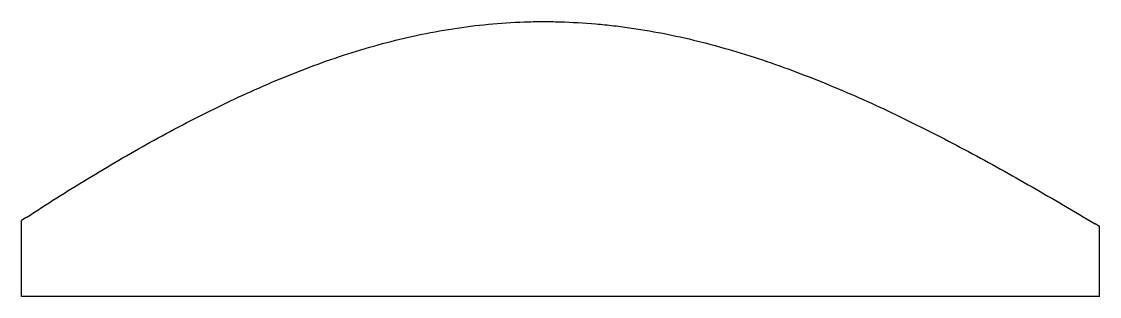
# Model space of a CAD drawing. Header units: millimetres. Extents: x -625 to 625, y -50 to 269.
import ezdxf

# ---------------------------------------------------------------- set-up
doc = ezdxf.new("R2010")
doc.units = ezdxf.units.MM

msp = doc.modelspace()

# ---------------------------------------------------------------- linework, layer by layer
at = {"color": 7, "linetype": 'Continuous', "lineweight": 25}
for p, q in [((-619.5, 41.6), (-625, 38.1)), ((-625, -50), (-625, 38.1)), ((625, 31.2), (619.9, 34.3)), ((625, -50), (625, 31.2)), ((625, -50), (-625, -50))]:
    msp.add_line(p, q, dxfattribs=at)
msp.add_open_spline([(-619.5, 41.6), (-607.8, 49.3), (-584.2, 64.5), (-536.5, 94), (-488.2, 122.3), (-439, 149), (-401.5, 168), (-363.6, 186), (-325.2, 202.7), (-286.2, 218.1), (-246.6, 231.8), (-206.6, 243.6), (-166, 253.4), (-124.9, 261), (-83.7, 266.2), (-49, 268.5), (-21.2, 269), (6.5, 268.6), (34.2, 267), (61.8, 264.2), (89.4, 260.5), (123.7, 254.6), (164.3, 245.3), (204.5, 234.1), (244.4, 221.2), (283.7, 206.7), (335.3, 185.8), (398.8, 156.8), (473.4, 118.4), (534.8, 84.2), (583.5, 55.9), (607.8, 41.5), (619.9, 34.3)], degree=3, knots=[0, 0, 0, 0, 0.037761, 0.075523, 0.151046, 0.188808, 0.22657, 0.264331, 0.302093, 0.339855, 0.377617, 0.415378, 0.45314, 0.490902, 0.528663, 0.566425, 0.585306, 0.604187, 0.641948, 0.660829, 0.67971, 0.717472, 0.755233, 0.792995, 0.830757, 0.868518, 0.90628, 0.981803, 1.057327, 1.13285, 1.170612, 1.208373, 1.208373, 1.208373, 1.208373], dxfattribs=at)

doc.saveas('drawing.dxf')
